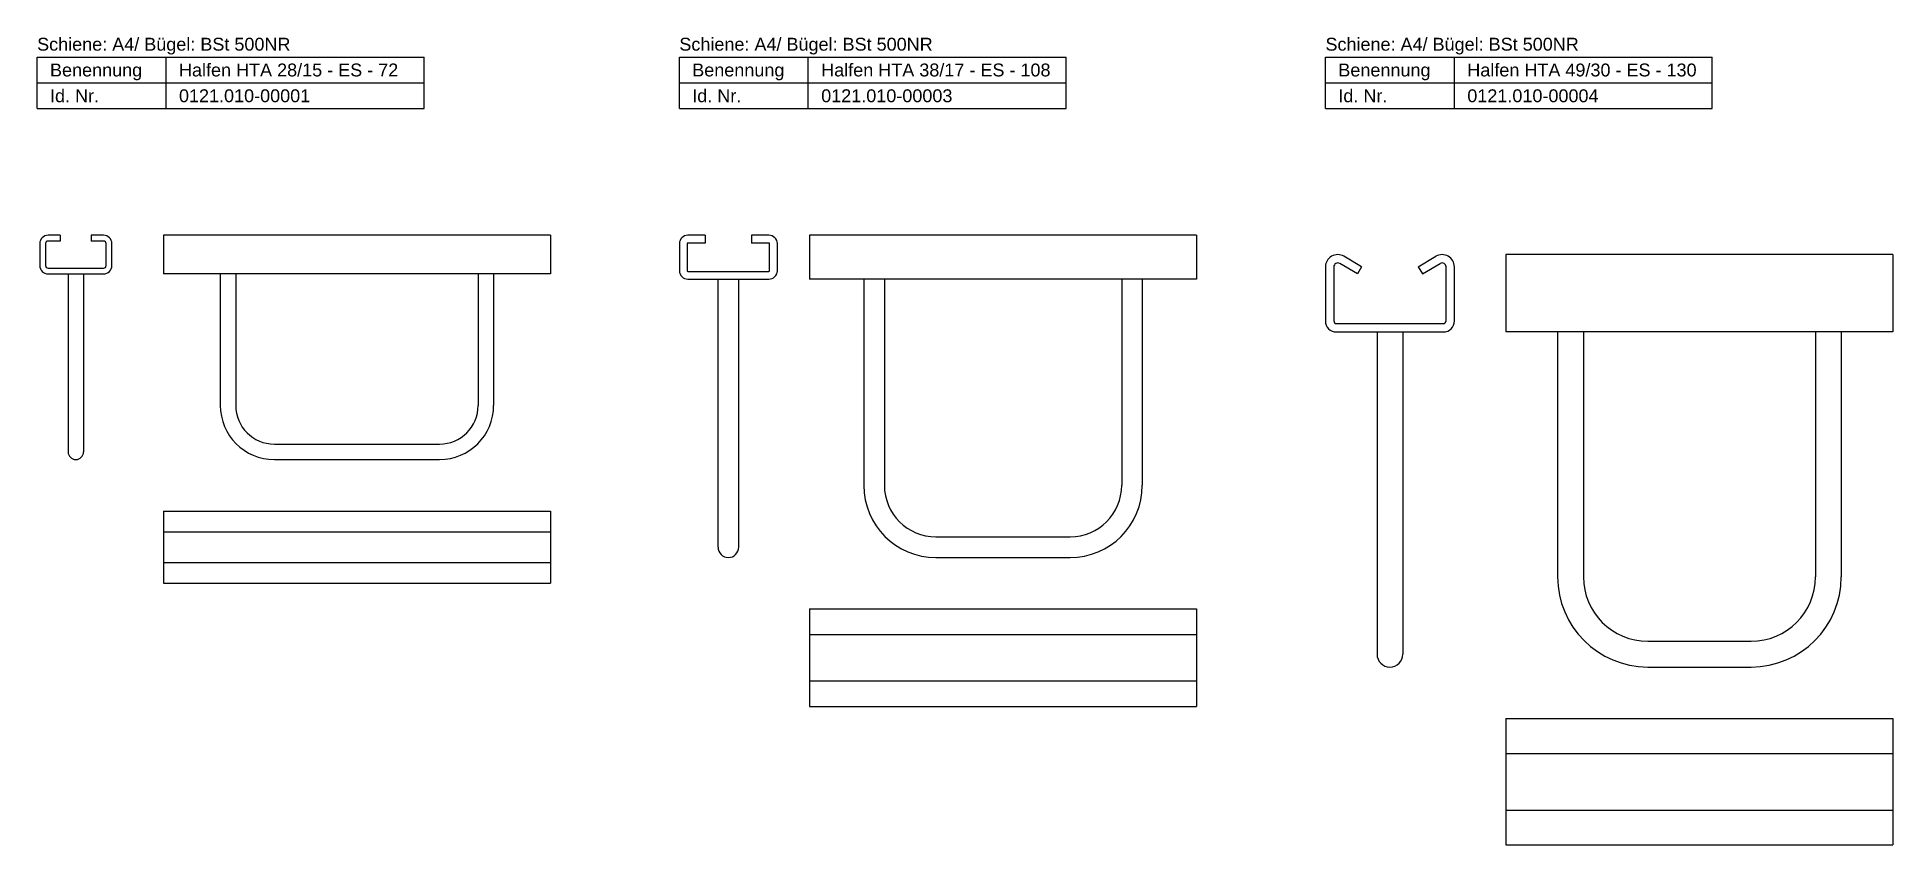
# Model space of a CAD drawing. Header units: millimetres. Extents: x 3 to 723, y -42 to 271.
import ezdxf

# ---------------------------------------------------------------- set-up
doc = ezdxf.new("R2010")
doc.units = ezdxf.units.MM
doc.layers.add('HALFEN-KONSOLANKER', color=2, linetype='CONTINUOUS')
doc.styles.add('ARIAL50', font='ARIAL.TTF', dxfattribs={"height": 5})

msp = doc.modelspace()

# ---------------------------------------------------------------- linework, layer by layer
at = {"layer": 'HALFEN-KONSOLANKER'}
for p, q in [((3.38, 263.2), (153.38, 263.2)), ((3.38, 243.2), (3.38, 263.2)), ((53.38, 243.2), (53.38, 263.2)), ((153.38, 243.2), (153.38, 263.2)), ((252.38, 263.2), (402.38, 263.2)), ((252.38, 243.2), (252.38, 263.2)), ((302.38, 243.2), (302.38, 263.2)), ((402.38, 243.2), (402.38, 263.2)), ((502.88, 263.2), (652.88, 263.2)), ((502.88, 243.2), (502.88, 263.2)), ((552.88, 243.2), (552.88, 263.2)), ((652.88, 243.2), (652.88, 263.2)), ((3.38, 253.2), (153.38, 253.2)), ((252.38, 253.2), (402.38, 253.2)), ((502.88, 253.2), (652.88, 253.2)), ((3.38, 243.2), (153.38, 243.2)), ((252.38, 243.2), (402.38, 243.2)), ((502.88, 243.2), (652.88, 243.2)), ((4.38, 190.83), (4.38, 182.33)), ((6.63, 190.83), (6.63, 182.33)), ((12.38, 194.08), (7.63, 194.08)), ((12.38, 191.83), (7.63, 191.83)), ((12.38, 194.08), (12.38, 191.83)), ((29.13, 194.08), (24.38, 194.08)), ((24.38, 194.08), (24.38, 191.83)), ((29.13, 191.83), (24.38, 191.83)), ((30.13, 182.33), (30.13, 190.83)), ((32.38, 182.33), (32.38, 190.83)), ((202.38, 194.08), (52.38, 194.08)), ((52.38, 194.08), (52.38, 179.08)), ((202.38, 194.08), (202.38, 179.08)), ((252.38, 190.83), (252.38, 180.33)), ((255.38, 190.83), (255.38, 180.33)), ((262.38, 194.08), (255.63, 194.08)), ((262.38, 191.08), (255.63, 191.08)), ((262.38, 194.08), (262.38, 191.08)), ((287.13, 194.08), (280.38, 194.08)), ((280.38, 194.08), (280.38, 191.08)), ((287.13, 191.08), (280.38, 191.08)), ((287.38, 180.33), (287.38, 190.83)), ((290.38, 180.33), (290.38, 190.83)), ((452.88, 194.08), (302.88, 194.08)), ((302.88, 194.08), (302.88, 177.08)), ((452.88, 194.08), (452.88, 177.08)), ((7.63, 181.33), (29.13, 181.33)), ((255.63, 180.08), (287.13, 180.08)), ((502.88, 181.83), (502.88, 160.83)), ((506.13, 181.83), (506.13, 160.83)), ((515.26, 179.08), (508.4, 183.12)), ((516.88, 181.9), (510.04, 185.92)), ((516.88, 181.9), (515.26, 179.08)), ((538.88, 181.9), (545.72, 185.92)), ((538.88, 181.9), (540.51, 179.08)), ((540.51, 179.08), (547.37, 183.12)), ((549.63, 160.83), (549.63, 181.83)), ((552.88, 160.83), (552.88, 181.83)), ((572.88, 186.58), (572.88, 156.58)), ((722.88, 186.58), (572.88, 186.58)), ((722.88, 186.58), (722.88, 156.58)), ((7.63, 179.08), (29.13, 179.08)), ((15.38, 179.08), (15.38, 110.08)), ((21.38, 179.08), (21.38, 110.08)), ((202.38, 179.08), (52.38, 179.08)), ((74.38, 179.08), (74.38, 128.08)), ((80.38, 179.08), (80.38, 128.08)), ((174.38, 179.08), (174.38, 128.08)), ((180.38, 179.08), (180.38, 128.08)), ((255.63, 177.08), (287.13, 177.08)), ((267.38, 73.08), (267.38, 177.08)), ((275.38, 73.08), (275.38, 177.08)), ((452.88, 177.08), (302.88, 177.08)), ((323.88, 177.08), (323.88, 97.08)), ((331.88, 177.08), (331.88, 97.08)), ((423.88, 177.08), (423.88, 97.08)), ((431.88, 177.08), (431.88, 97.08)), ((507.13, 159.83), (548.63, 159.83)), ((507.13, 156.58), (548.63, 156.58)), ((522.88, 156.58), (522.88, 31.58)), ((532.88, 156.58), (532.88, 31.58)), ((722.88, 156.58), (572.88, 156.58)), ((592.88, 156.58), (592.88, 61.58)), ((602.88, 156.58), (602.88, 61.58)), ((692.88, 156.58), (692.88, 61.58)), ((702.88, 156.58), (702.88, 61.58)), ((95.38, 113.08), (159.38, 113.08)), ((95.38, 107.08), (159.38, 107.08)), ((52.38, 87.08), (202.38, 87.08)), ((52.38, 87.08), (52.38, 59.08)), ((202.38, 87.08), (202.38, 59.08)), ((52.38, 79.08), (202.38, 79.08)), ((351.88, 77.08), (403.88, 77.08)), ((52.38, 67.08), (202.38, 67.08)), ((351.88, 69.08), (403.88, 69.08)), ((52.38, 59.08), (202.38, 59.08)), ((302.88, 49.21), (302.88, 11.21)), ((302.88, 49.21), (452.88, 49.21)), ((452.88, 49.21), (452.88, 11.21)), ((302.88, 39.21), (452.88, 39.21)), ((627.88, 36.58), (667.88, 36.58)), ((627.88, 26.58), (667.88, 26.58)), ((302.88, 21.21), (452.88, 21.21)), ((302.88, 11.21), (452.88, 11.21)), ((572.88, 6.58), (572.88, -42.42)), ((572.88, 6.58), (722.88, 6.58)), ((722.88, 6.58), (722.88, -42.42)), ((572.88, -6.92), (722.88, -6.92)), ((572.88, -28.92), (722.88, -28.92)), ((572.88, -42.42), (722.88, -42.42))]:
    msp.add_line(p, q, dxfattribs=at)
for centre, radius, start, end in [((7.63, 190.83), 3.25, 90, 180), ((7.63, 190.83), 1, 90, 180), ((29.13, 190.83), 3.25, 0, 90), ((29.13, 190.83), 1, 0, 90), ((255.63, 190.83), 3.25, 90, 180), ((255.63, 190.83), 0.25, 90, 180), ((287.13, 190.83), 3.25, 0, 90), ((287.13, 190.83), 0.25, 0, 90), ((7.63, 182.33), 3.25, 180, 270), ((7.63, 182.33), 1, 180, 270), ((29.13, 182.33), 1, 270, 0), ((29.13, 182.33), 3.25, 270, 0), ((255.63, 180.33), 3.25, 180, 270), ((255.63, 180.33), 0.25, 180, 270), ((287.13, 180.33), 3.25, 270, 0), ((287.13, 180.33), 0.25, 270, 0), ((287.13, 180.33), 0.25, 270, 0), ((507.63, 181.83), 4.75, 59.5027, 180), ((507.63, 181.83), 1.5, 59.5027, 180), ((548.13, 181.83), 4.75, 0, 120.4973), ((548.13, 181.83), 1.5, 0, 120.4973), ((507.13, 160.83), 4.25, 180, 270), ((507.13, 160.83), 1, 180, 270), ((548.63, 160.83), 1, 270, 0), ((548.63, 160.83), 4.25, 270, 0), ((95.38, 128.08), 21, 180, 270), ((95.38, 128.08), 15, 180, 270), ((159.38, 128.08), 15, 270, 360), ((159.38, 128.08), 21, 270, 0), ((18.38, 110.08), 3, 180, 360), ((351.88, 97.08), 28, 180, 270), ((351.88, 97.08), 20, 180, 270), ((403.88, 97.08), 20, 270, 0), ((403.88, 97.08), 28, 270, 0), ((271.38, 73.08), 4, 180, 0), ((627.88, 61.58), 35, 180, 270), ((627.88, 61.58), 25, 180, 270), ((667.88, 61.58), 25, 270, 0), ((667.88, 61.58), 35, 270, 0), ((527.88, 31.58), 5, 180, 0)]:
    msp.add_arc(centre, radius, start, end, dxfattribs=at)

# ---------------------------------------------------------------- texts
at = {"layer": 'HALFEN-KONSOLANKER', "style": 'ARIAL50'}
for s, p in [('Schiene: A4/ Bügel: BSt 500NR', (3.38, 265.7)), ('Schiene: A4/ Bügel: BSt 500NR', (252.38, 265.7)), ('Schiene: A4/ Bügel: BSt 500NR', (502.88, 265.7)), ('Benennung', (8.38, 255.7)), ('Halfen HTA 28/15 - ES - 72', (58.38, 255.7)), ('Benennung', (257.38, 255.7)), ('Halfen HTA 38/17 - ES - 108', (307.38, 255.7)), ('Benennung', (507.88, 255.7)), ('Halfen HTA 49/30 - ES - 130', (557.88, 255.7)), ('Id. Nr.', (8.38, 245.7)), ('0121.010-00001', (58.38, 245.7)), ('Id. Nr.', (257.38, 245.7)), ('0121.010-00003', (307.38, 245.7)), ('Id. Nr.', (507.88, 245.7)), ('0121.010-00004', (557.88, 245.7))]:
    msp.add_text(s, height=5, dxfattribs=at).set_placement(p)

doc.saveas('drawing.dxf')
